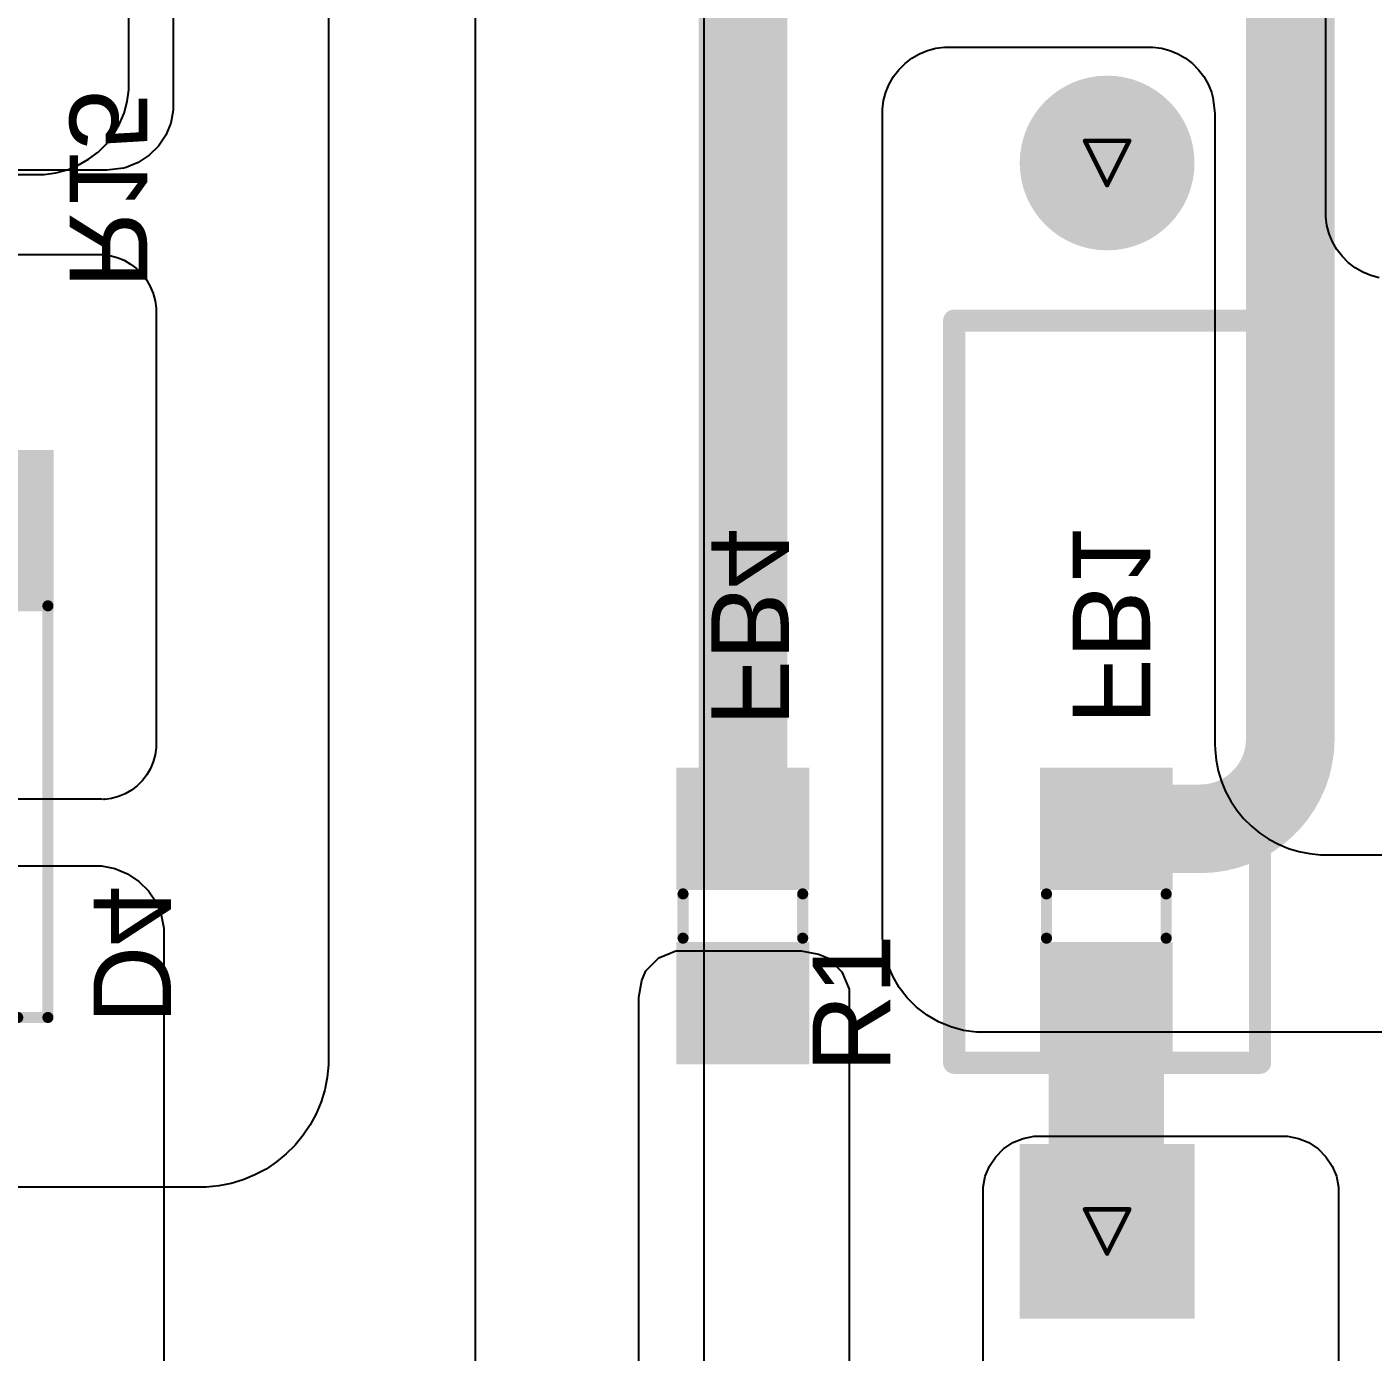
# Model space of a CAD drawing. Header units: inches. Extents: x 0 to 11.2, y -0.2 to 5.5.
# Drawn here: x 1.394 to 2.001, y 0.396 to 0.994 of the extents above; entities that cross this region are included whole.
import ezdxf

# ---------------------------------------------------------------- set-up
doc = ezdxf.new("R2010")
doc.units = ezdxf.units.IN
doc.header["$MEASUREMENT"] = 0
for name, color, linetype in [('Bottom Layer', 5, 'Continuous'), ('Bottom Overlay', 54, 'Continuous'), ('Bottom Paste', 16, 'Continuous'), ('Bottom Solder', 6, 'Continuous'), ('Drill Drawing', 1, 'Continuous'), ('Multi-Layer', 9, 'Continuous'), ('Pad Holes', 156, 'Continuous'), ('Top Layer', 1, 'Continuous'), ('Top Overlay', 2, 'Continuous'), ('Top Solder', 216, 'Continuous')]:
    doc.layers.add(name, color=color, linetype=linetype)
doc.styles.add('Arial', font='', dxfattribs={"height": 0.2})
doc.styles.get('Arial').set_extended_font_data('Arial')

# ---------------------------------------------------------------- blocks, each defined once
blk = doc.blocks.new('I___0805_B_3')
at = {"layer": 'Bottom Layer'}
for points in [[(-0.06299, 0.02598), (-0.01575, 0.02598), (-0.01575, -0.02598), (-0.06299, -0.02598)], [(0.01575, 0.02598), (0.06299, 0.02598), (0.06299, -0.02598), (0.01575, -0.02598)]]:
    blk.add_hatch(color=5, dxfattribs=at).paths.add_polyline_path(points)
at = {"layer": 'Bottom Paste'}
for points in [[(-0.06299, 0.02598), (-0.01575, 0.02598), (-0.01575, -0.02598), (-0.06299, -0.02598)], [(0.01575, 0.02598), (0.06299, 0.02598), (0.06299, -0.02598), (0.01575, -0.02598)]]:
    blk.add_hatch(color=16, dxfattribs=at).paths.add_polyline_path(points)
at = {"layer": 'Bottom Solder'}
for points in [[(-0.06699, 0.02998), (-0.01175, 0.02998), (-0.01175, -0.02998), (-0.06699, -0.02998)], [(0.01175, 0.02998), (0.06699, 0.02998), (0.06699, -0.02998), (0.01175, -0.02998)]]:
    blk.add_hatch(color=6, dxfattribs=at).paths.add_polyline_path(points)
at = {"layer": 'Bottom Overlay'}
for points in [[(-0.01, 0.027, 0.005, 0.005, 0), (0.01, 0.027, 0.005, 0.005, 0)], [(-0.01, -0.027, 0.005, 0.005, 0), (0.01, -0.027, 0.005, 0.005, 0)]]:
    blk.add_lwpolyline(points, format="xyseb", dxfattribs=at)
for points in [[(-0.01125, 0.027, 0.0025, 0.0025, 1), (-0.00875, 0.027, 0.0025, 0.0025, 1)], [(0.00875, 0.027, 0.0025, 0.0025, 1), (0.01125, 0.027, 0.0025, 0.0025, 1)], [(-0.01125, -0.027, 0.0025, 0.0025, 1), (-0.00875, -0.027, 0.0025, 0.0025, 1)], [(0.00875, -0.027, 0.0025, 0.0025, 1), (0.01125, -0.027, 0.0025, 0.0025, 1)]]:
    blk.add_lwpolyline(points, format="xyseb", close=True, dxfattribs=at)
blk = doc.blocks.new('I___0805_B_6')
at = {"layer": 'Bottom Layer'}
for points in [[(-0.06299, 0.02598), (-0.01575, 0.02598), (-0.01575, -0.02598), (-0.06299, -0.02598)], [(0.01575, 0.02598), (0.06299, 0.02598), (0.06299, -0.02598), (0.01575, -0.02598)]]:
    blk.add_hatch(color=5, dxfattribs=at).paths.add_polyline_path(points)
at = {"layer": 'Bottom Paste'}
for points in [[(-0.06299, 0.02598), (-0.01575, 0.02598), (-0.01575, -0.02598), (-0.06299, -0.02598)], [(0.01575, 0.02598), (0.06299, 0.02598), (0.06299, -0.02598), (0.01575, -0.02598)]]:
    blk.add_hatch(color=16, dxfattribs=at).paths.add_polyline_path(points)
at = {"layer": 'Bottom Solder'}
for points in [[(-0.06699, 0.02998), (-0.01175, 0.02998), (-0.01175, -0.02998), (-0.06699, -0.02998)], [(0.01175, 0.02998), (0.06699, 0.02998), (0.06699, -0.02998), (0.01175, -0.02998)]]:
    blk.add_hatch(color=6, dxfattribs=at).paths.add_polyline_path(points)
at = {"layer": 'Bottom Overlay'}
for points in [[(-0.01, 0.027, 0.005, 0.005, 0), (0.01, 0.027, 0.005, 0.005, 0)], [(-0.01, -0.027, 0.005, 0.005, 0), (0.01, -0.027, 0.005, 0.005, 0)]]:
    blk.add_lwpolyline(points, format="xyseb", dxfattribs=at)
for points in [[(-0.01125, 0.027, 0.0025, 0.0025, 1), (-0.00875, 0.027, 0.0025, 0.0025, 1)], [(0.00875, 0.027, 0.0025, 0.0025, 1), (0.01125, 0.027, 0.0025, 0.0025, 1)], [(-0.01125, -0.027, 0.0025, 0.0025, 1), (-0.00875, -0.027, 0.0025, 0.0025, 1)], [(0.00875, -0.027, 0.0025, 0.0025, 1), (0.01125, -0.027, 0.0025, 0.0025, 1)]]:
    blk.add_lwpolyline(points, format="xyseb", close=True, dxfattribs=at)
blk = doc.blocks.new('FMP200JR_52_1R_49')
at = {"layer": 'Bottom Layer'}
blk.add_hatch(color=5, dxfattribs=at).paths.add_polyline_path([(-0.27657, 0.03543), (-0.20571, 0.03543), (-0.20571, -0.03543), (-0.27657, -0.03543)])
h = blk.add_hatch(color=5, dxfattribs=at)
edge = h.paths.add_edge_path()
edge.add_arc((0.24114, 0), 0.03543, 0, 360)
at = {"layer": 'Bottom Solder'}
blk.add_hatch(color=6, dxfattribs=at).paths.add_polyline_path([(-0.28057, 0.03943), (-0.20171, 0.03943), (-0.20171, -0.03943), (-0.28057, -0.03943)])
h = blk.add_hatch(color=6, dxfattribs=at)
edge = h.paths.add_edge_path()
edge.add_arc((0.24114, 0), 0.03943, 0, 360)
at = {"layer": 'Multi-Layer'}
blk.add_hatch(color=9, dxfattribs=at).paths.add_polyline_path([(-0.27657, 0.03543), (-0.20571, 0.03543), (-0.20571, -0.03543), (-0.27657, -0.03543)])
h = blk.add_hatch(color=9, dxfattribs=at)
edge = h.paths.add_edge_path()
edge.add_arc((0.24114, 0), 0.03543, 0, 360)
at = {"layer": 'Pad Holes'}
h = blk.add_hatch(color=7, dxfattribs=at)
edge = h.paths.add_edge_path()
edge.add_arc((-0.24114, 0), 0.01969, 0, 360)
h = blk.add_hatch(color=7, dxfattribs=at)
edge = h.paths.add_edge_path()
edge.add_arc((0.24114, 0), 0.01969, 0, 360)
at = {"layer": 'Top Layer'}
blk.add_hatch(color=1, dxfattribs=at).paths.add_polyline_path([(-0.27657, 0.03543), (-0.20571, 0.03543), (-0.20571, -0.03543), (-0.27657, -0.03543)])
h = blk.add_hatch(color=1, dxfattribs=at)
edge = h.paths.add_edge_path()
edge.add_arc((0.24114, 0), 0.03543, 0, 360)
at = {"layer": 'Top Solder'}
blk.add_hatch(color=216, dxfattribs=at).paths.add_polyline_path([(-0.28057, 0.03943), (-0.20171, 0.03943), (-0.20171, -0.03943), (-0.28057, -0.03943)])
h = blk.add_hatch(color=216, dxfattribs=at)
edge = h.paths.add_edge_path()
edge.add_arc((0.24114, 0), 0.03943, 0, 360)
at = {"layer": 'Top Overlay'}
for points in [[(-0.165, 0.069, 0.01, 0.01, 0), (0.17, 0.069, 0.01, 0.01, 0)], [(-0.165, 0.069, 0.01, 0.01, 0), (-0.165, -0.069, 0.01, 0.01, 0)], [(0.17, 0.069, 0.01, 0.01, 0), (0.17, -0.069, 0.01, 0.01, 0)], [(-0.165, -0.069, 0.01, 0.01, 0), (0.17, -0.069, 0.01, 0.01, 0)]]:
    blk.add_lwpolyline(points, format="xyseb", dxfattribs=at)
for points in [[(-0.1675, 0.069, 0.005, 0.005, 1), (-0.1625, 0.069, 0.005, 0.005, 1)], [(-0.1675, 0.069, 0.005, 0.005, 1), (-0.1625, 0.069, 0.005, 0.005, 1)], [(0.1675, 0.069, 0.005, 0.005, 1), (0.1725, 0.069, 0.005, 0.005, 1)], [(0.1675, 0.069, 0.005, 0.005, 1), (0.1725, 0.069, 0.005, 0.005, 1)], [(-0.1675, -0.069, 0.005, 0.005, 1), (-0.1625, -0.069, 0.005, 0.005, 1)], [(-0.1675, -0.069, 0.005, 0.005, 1), (-0.1625, -0.069, 0.005, 0.005, 1)], [(0.1675, -0.069, 0.005, 0.005, 1), (0.1725, -0.069, 0.005, 0.005, 1)], [(0.1675, -0.069, 0.005, 0.005, 1), (0.1725, -0.069, 0.005, 0.005, 1)]]:
    blk.add_lwpolyline(points, format="xyseb", close=True, dxfattribs=at)
blk = doc.blocks.new('SMA_B_87')
at = {"layer": 'Bottom Layer'}
for points in [[(-0.12795, 0.03346), (-0.02953, 0.03346), (-0.02953, -0.03346), (-0.12795, -0.03346)], [(0.02953, 0.03346), (0.12795, 0.03346), (0.12795, -0.03346), (0.02953, -0.03346)]]:
    blk.add_hatch(color=5, dxfattribs=at).paths.add_polyline_path(points)
at = {"layer": 'Bottom Overlay'}
for points in [[(-0.175, -0.05598), (-0.12906, -0.05598), (-0.12906, 0.05597), (-0.175, 0.05597)], [(-0.12992, 0.03638), (-0.1022, 0.03638), (-0.1022, 0.05598), (-0.12992, 0.05598)], [(-0.12992, -0.05598), (-0.1022, -0.05598), (-0.1022, -0.03638), (-0.12992, -0.03638)]]:
    blk.add_hatch(color=54, dxfattribs=at).paths.add_polyline_path(points)
at = {"layer": 'Bottom Paste'}
for points in [[(-0.12795, 0.03346), (-0.02953, 0.03346), (-0.02953, -0.03346), (-0.12795, -0.03346)], [(0.02953, 0.03346), (0.12795, 0.03346), (0.12795, -0.03346), (0.02953, -0.03346)]]:
    blk.add_hatch(color=16, dxfattribs=at).paths.add_polyline_path(points)
at = {"layer": 'Bottom Solder'}
for points in [[(-0.13195, 0.03746), (-0.02553, 0.03746), (-0.02553, -0.03746), (-0.13195, -0.03746)], [(0.02553, 0.03746), (0.13195, 0.03746), (0.13195, -0.03746), (0.02553, -0.03746)]]:
    blk.add_hatch(color=6, dxfattribs=at).paths.add_polyline_path(points)
at = {"layer": 'Bottom Overlay'}
for points in [[(0.08115, 0.05345, 0.005, 0.005, 0), (-0.10465, 0.05345, 0.005, 0.005, 0)], [(0.08115, 0.03985, 0.005, 0.005, 0), (0.08115, 0.05345, 0.005, 0.005, 0)], [(0.08115, -0.05345, 0.005, 0.005, 0), (0.08115, -0.03985, 0.005, 0.005, 0)], [(0.08115, -0.05345, 0.005, 0.005, 0), (-0.10465, -0.05345, 0.005, 0.005, 0)]]:
    blk.add_lwpolyline(points, format="xyseb", dxfattribs=at)
for points in [[(-0.1059, 0.05345, 0.0025, 0.0025, 1), (-0.1034, 0.05345, 0.0025, 0.0025, 1)], [(0.0799, 0.05345, 0.0025, 0.0025, 1), (0.0824, 0.05345, 0.0025, 0.0025, 1)], [(0.0799, 0.05345, 0.0025, 0.0025, 1), (0.0824, 0.05345, 0.0025, 0.0025, 1)], [(0.0799, 0.03985, 0.0025, 0.0025, 1), (0.0824, 0.03985, 0.0025, 0.0025, 1)], [(0.0799, -0.03985, 0.0025, 0.0025, 1), (0.0824, -0.03985, 0.0025, 0.0025, 1)], [(-0.1059, -0.05345, 0.0025, 0.0025, 1), (-0.1034, -0.05345, 0.0025, 0.0025, 1)], [(0.0799, -0.05345, 0.0025, 0.0025, 1), (0.0824, -0.05345, 0.0025, 0.0025, 1)], [(0.0799, -0.05345, 0.0025, 0.0025, 1), (0.0824, -0.05345, 0.0025, 0.0025, 1)]]:
    blk.add_lwpolyline(points, format="xyseb", close=True, dxfattribs=at)

msp = doc.modelspace()

# ---------------------------------------------------------------- hatches: boundary and pattern name
at = {"layer": 'Bottom Layer'}
msp.add_hatch(color=5, dxfattribs=at).paths.add_polyline_path([(1.85502, 0.45), (1.90698, 0.45), (1.90698, 0.57662), (1.85502, 0.57662)])

# ---------------------------------------------------------------- linework, layer by layer
for p, q in [((1.46, 1.065), (1.46, 0.95905)), ((1.46, 0.9561), (1.45885, 0.9503)), ((1.46, 0.95905), (1.46, 0.9561)), ((1.45885, 0.9503), (1.45659, 0.94484)), ((1.45659, 0.94484), (1.4533, 0.93993)), ((1.44912, 0.93575), (1.44421, 0.93247)), ((1.4533, 0.93993), (1.44912, 0.93575)), ((1.43762, 0.92998), (1.43, 0.92905)), ((1.43875, 0.93021), (1.43762, 0.92998)), ((1.44421, 0.93247), (1.43875, 0.93021)), ((1.43, 0.92905), (1.2575, 0.92906)), ((1.31979, 0.891), (1.42799, 0.891)), ((1.42799, 0.891), (1.43136, 0.89056)), ((1.43136, 0.89056), (1.43465, 0.88968)), ((1.43465, 0.88968), (1.43779, 0.88837)), ((1.43779, 0.88837), (1.44073, 0.88667)), ((1.44073, 0.88667), (1.44343, 0.8846)), ((1.44343, 0.8846), (1.44584, 0.8822)), ((1.44584, 0.8822), (1.44791, 0.8795)), ((1.44791, 0.8795), (1.44961, 0.87656)), ((1.44961, 0.87656), (1.45091, 0.87342)), ((1.45091, 0.87342), (1.45179, 0.87013)), ((1.45179, 0.87013), (1.45223, 0.86676)), ((1.45223, 0.86676), (1.45223, 0.66836)), ((1.45223, 0.66836), (1.4518, 0.66511)), ((1.4518, 0.66511), (1.45096, 0.66195)), ((1.44806, 0.65608), (1.44607, 0.65348)), ((1.4497, 0.65892), (1.44806, 0.65608)), ((1.45096, 0.66195), (1.4497, 0.65892)), ((1.44375, 0.65116), (1.44115, 0.64917)), ((1.44607, 0.65348), (1.44375, 0.65116)), ((1.42765, 0.64509), (1.32769, 0.64509)), ((1.42824, 0.64505), (1.42765, 0.64509)), ((1.42884, 0.64507), (1.42824, 0.64505)), ((1.42913, 0.64503), (1.42884, 0.64507)), ((1.43212, 0.64543), (1.42913, 0.64503)), ((1.43528, 0.64628), (1.43212, 0.64543)), ((1.43831, 0.64753), (1.43528, 0.64628)), ((1.44115, 0.64917), (1.43831, 0.64753)), ((1.32769, 0.615), (1.42765, 0.615)), ((1.42765, 0.615), (1.43368, 0.6138)), ((1.43368, 0.6138), (1.43936, 0.61145)), ((1.43936, 0.61145), (1.44447, 0.60803)), ((1.44447, 0.60803), (1.44882, 0.60369)), ((1.44882, 0.60369), (1.45223, 0.59858)), ((1.45223, 0.59858), (1.45458, 0.5929)), ((1.45458, 0.5929), (1.45578, 0.58687)), ((1.45578, 0.58687), (1.45578, 0.5838)), ((1.45578, 0.5838), (1.45578, 0.5838)), ((1.45578, 0.5838), (1.45578, 0.15378)), ((1.67323, 0.5676), (1.67909, 0.57345)), ((1.67909, 0.57345), (1.68674, 0.57662)), ((1.68674, 0.57662), (1.69088, 0.57662)), ((1.69088, 0.57662), (1.73584, 0.57662)), ((1.73584, 0.57662), (1.74338, 0.57662)), ((1.74338, 0.57662), (1.74338, 0.57662)), ((1.74338, 0.57662), (1.75114, 0.57519)), ((1.75114, 0.57519), (1.75563, 0.57333)), ((1.75563, 0.57333), (1.76171, 0.56725)), ((1.67143, 0.56324), (1.67323, 0.5676)), ((1.76171, 0.56725), (1.765, 0.5593)), ((1.67006, 0.55581), (1.67143, 0.56324)), ((1.765, 0.5593), (1.765, 0.555)), ((1.67006, 0.26709), (1.67006, 0.55581)), ((1.67006, 0.55581), (1.67006, 0.55581)), ((1.765, 0.555), (1.765, 0.335))]:
    msp.add_line(p, q, dxfattribs=at)
for points in [[(1.964, 0.67236, 0.04, 0.04, 0), (1.964, 1.41438, 0.04, 0.04, 0)], [(1.717, 0.63174, 0.04, 0.04, 0), (1.717, 1.33985, 0.04, 0.04, 0)], [(1.964, 0.67236, 0.04, 0.04, -0.414214), (1.92338, 0.63174, 0.04, 0.04, 0)], [(1.88135, 0.63174, 0.04, 0.04, 0), (1.92338, 0.63174, 0.04, 0.04, 0)]]:
    msp.add_lwpolyline(points, format="xyseb", dxfattribs=at)
for points in [[(1.954, 0.67236, 0.02, 0.02, 1), (1.974, 0.67236, 0.02, 0.02, 1)], [(1.954, 0.67236, 0.02, 0.02, 1), (1.974, 0.67236, 0.02, 0.02, 1)], [(1.707, 0.63174, 0.02, 0.02, 1), (1.727, 0.63174, 0.02, 0.02, 1)], [(1.87135, 0.63174, 0.02, 0.02, 1), (1.89135, 0.63174, 0.02, 0.02, 1)], [(1.91338, 0.63174, 0.02, 0.02, 1), (1.93338, 0.63174, 0.02, 0.02, 1)], [(1.91338, 0.63174, 0.02, 0.02, 1), (1.93338, 0.63174, 0.02, 0.02, 1)]]:
    msp.add_lwpolyline(points, format="xyseb", close=True, dxfattribs=at)
at = {"layer": 'Drill Drawing'}
for points in [[(1.87135, 0.94228, 0.002, 0.002, 0), (1.89135, 0.94228, 0.002, 0.002, 0)], [(1.87135, 0.94228, 0.002, 0.002, 0), (1.88135, 0.92228, 0.002, 0.002, 0)], [(1.88135, 0.92228, 0.002, 0.002, 0), (1.89135, 0.94228, 0.002, 0.002, 0)], [(1.87135, 0.46, 0.002, 0.002, 0), (1.89135, 0.46, 0.002, 0.002, 0)], [(1.87135, 0.46, 0.002, 0.002, 0), (1.88135, 0.44, 0.002, 0.002, 0)], [(1.88135, 0.44, 0.002, 0.002, 0), (1.89135, 0.46, 0.002, 0.002, 0)]]:
    msp.add_lwpolyline(points, format="xyseb", dxfattribs=at)
for points in [[(1.87085, 0.94228, 0.001, 0.001, 1), (1.87185, 0.94228, 0.001, 0.001, 1)], [(1.87085, 0.94228, 0.001, 0.001, 1), (1.87185, 0.94228, 0.001, 0.001, 1)], [(1.89085, 0.94228, 0.001, 0.001, 1), (1.89185, 0.94228, 0.001, 0.001, 1)], [(1.89085, 0.94228, 0.001, 0.001, 1), (1.89185, 0.94228, 0.001, 0.001, 1)], [(1.88085, 0.92228, 0.001, 0.001, 1), (1.88185, 0.92228, 0.001, 0.001, 1)], [(1.88085, 0.92228, 0.001, 0.001, 1), (1.88185, 0.92228, 0.001, 0.001, 1)], [(1.87085, 0.46, 0.001, 0.001, 1), (1.87185, 0.46, 0.001, 0.001, 1)], [(1.87085, 0.46, 0.001, 0.001, 1), (1.87185, 0.46, 0.001, 0.001, 1)], [(1.89085, 0.46, 0.001, 0.001, 1), (1.89185, 0.46, 0.001, 0.001, 1)], [(1.89085, 0.46, 0.001, 0.001, 1), (1.89185, 0.46, 0.001, 0.001, 1)], [(1.88085, 0.44, 0.001, 0.001, 1), (1.88185, 0.44, 0.001, 0.001, 1)], [(1.88085, 0.44, 0.001, 0.001, 1), (1.88185, 0.44, 0.001, 0.001, 1)]]:
    msp.add_lwpolyline(points, format="xyseb", close=True, dxfattribs=at)
at = {"layer": 'Top Layer'}
for p, q in [((1.44, 0.968), (1.44, 1.47)), ((1.53, 1.42), (1.53, 0.97077)), ((1.59636, 0.25536), (1.59636, 1.35617)), ((1.69935, 1.29395), (1.69935, 0.169)), ((1.98, 0.91), (1.98, 1.16)), ((1.80033, 0.98304), (1.80413, 0.98405)), ((1.80413, 0.98405), (1.80803, 0.98457)), ((1.80803, 0.98457), (1.81, 0.98457)), ((1.81, 0.98457), (1.81, 0.98457)), ((1.81, 0.98457), (1.9, 0.98457)), ((1.9, 0.98457), (1.90197, 0.98457)), ((1.90197, 0.98457), (1.90586, 0.98405)), ((1.90586, 0.98405), (1.90966, 0.98304)), ((1.79018, 0.97717), (1.7933, 0.97957)), ((1.7933, 0.97957), (1.7967, 0.98153)), ((1.7967, 0.98153), (1.80033, 0.98304)), ((1.90966, 0.98304), (1.9133, 0.98153)), ((1.9133, 0.98153), (1.9167, 0.97957)), ((1.9167, 0.97957), (1.91982, 0.97717)), ((1.785, 0.97127), (1.78739, 0.97439)), ((1.78739, 0.97439), (1.79018, 0.97717)), ((1.91982, 0.97717), (1.9226, 0.97439)), ((1.9226, 0.97439), (1.925, 0.97127)), ((1.43991, 0.96532), (1.44, 0.968)), ((1.53, 0.97077), (1.53, 0.528)), ((1.78153, 0.96423), (1.78303, 0.96786)), ((1.78303, 0.96786), (1.785, 0.97127)), ((1.925, 0.97127), (1.92696, 0.96787)), ((1.92696, 0.96787), (1.92847, 0.96423)), ((1.43783, 0.95484), (1.43921, 0.96001)), ((1.43921, 0.96001), (1.43991, 0.96532)), ((1.78, 0.95653), (1.78051, 0.96043)), ((1.78051, 0.96043), (1.78153, 0.96423)), ((1.92847, 0.96423), (1.92909, 0.96191)), ((1.92909, 0.96191), (1.93, 0.95457)), ((1.43578, 0.94989), (1.43783, 0.95484)), ((1.78, 0.95457), (1.78, 0.95653)), ((1.78, 0.5854), (1.78, 0.95457)), ((1.93, 0.95457), (1.93, 0.95457)), ((1.93, 0.95457), (1.93, 0.95457)), ((1.93, 0.95457), (1.93, 0.95457)), ((1.93, 0.95457), (1.93, 0.88457)), ((1.4331, 0.94525), (1.43578, 0.94989)), ((1.42984, 0.941), (1.4331, 0.94525)), ((1.4218, 0.93396), (1.42605, 0.93722)), ((1.42605, 0.93722), (1.42984, 0.941)), ((1.41222, 0.92923), (1.41716, 0.93128)), ((1.41716, 0.93128), (1.4218, 0.93396)), ((1.311, 0.92705), (1.39905, 0.92705)), ((1.39905, 0.92705), (1.40173, 0.92714)), ((1.40173, 0.92714), (1.40704, 0.92784)), ((1.40704, 0.92784), (1.41222, 0.92923)), ((1.98, 0.90803), (1.98, 0.91)), ((1.98051, 0.90413), (1.98, 0.90803)), ((1.98153, 0.90034), (1.98051, 0.90413)), ((1.98304, 0.8967), (1.98153, 0.90034)), ((1.985, 0.8933), (1.98304, 0.8967)), ((1.9874, 0.89018), (1.985, 0.8933)), ((1.99018, 0.8874), (1.9874, 0.89018)), ((1.9933, 0.885), (1.99018, 0.8874)), ((1.93, 0.88457), (1.93, 0.67)), ((1.9967, 0.88304), (1.9933, 0.885)), ((2.00034, 0.88153), (1.9967, 0.88304)), ((2.00413, 0.88051), (2.00034, 0.88153)), ((1.93, 0.67), (1.93006, 0.66755)), ((1.93006, 0.66755), (1.93054, 0.66266)), ((1.93054, 0.66266), (1.9315, 0.65785)), ((1.9315, 0.65785), (1.93292, 0.65316)), ((1.93292, 0.65316), (1.9348, 0.64862)), ((1.9348, 0.64862), (1.93711, 0.64429)), ((1.93711, 0.64429), (1.93984, 0.64021)), ((1.93984, 0.64021), (1.94295, 0.63642)), ((1.94295, 0.63642), (1.94642, 0.63295)), ((1.94642, 0.63295), (1.95021, 0.62984)), ((1.95021, 0.62984), (1.95429, 0.62711)), ((1.95429, 0.62711), (1.95862, 0.6248)), ((1.95862, 0.6248), (1.96315, 0.62292)), ((1.96315, 0.62292), (1.96785, 0.6215)), ((1.96785, 0.6215), (1.97266, 0.62054)), ((1.97266, 0.62054), (1.97755, 0.62006)), ((1.97755, 0.62006), (1.98, 0.62)), ((1.98, 0.62), (2.61326, 0.62)), ((1.78, 0.58243), (1.78, 0.5854)), ((1.78078, 0.57653), (1.78, 0.58243)), ((1.78232, 0.57078), (1.78078, 0.57653)), ((1.78459, 0.56528), (1.78232, 0.57078)), ((1.78757, 0.56012), (1.78459, 0.56528)), ((1.79119, 0.5554), (1.78757, 0.56012)), ((1.7954, 0.55119), (1.79119, 0.5554)), ((1.80012, 0.54757), (1.7954, 0.55119)), ((1.80528, 0.54459), (1.80012, 0.54757)), ((1.81078, 0.54232), (1.80528, 0.54459)), ((1.81653, 0.54078), (1.81078, 0.54232)), ((1.82243, 0.54), (1.81653, 0.54078)), ((1.8254, 0.54), (1.82243, 0.54)), ((2.36048, 0.54), (1.8254, 0.54)), ((1.53, 0.52515), (1.52944, 0.51948)), ((1.53, 0.528), (1.53, 0.52515)), ((1.52944, 0.51948), (1.52833, 0.51389)), ((1.52833, 0.51389), (1.52668, 0.50844)), ((1.52668, 0.50844), (1.5245, 0.50317)), ((1.52181, 0.49814), (1.51864, 0.49341)), ((1.5245, 0.50317), (1.52181, 0.49814)), ((1.51864, 0.49341), (1.51503, 0.489)), ((1.83886, 0.49009), (1.84352, 0.49202)), ((1.84352, 0.49202), (1.84846, 0.493)), ((1.84846, 0.493), (1.96273, 0.493)), ((1.96273, 0.493), (1.96767, 0.49202)), ((1.96767, 0.49202), (1.97233, 0.49009)), ((1.51503, 0.489), (1.511, 0.48497)), ((1.83111, 0.48373), (1.83467, 0.48729)), ((1.83467, 0.48729), (1.83886, 0.49009)), ((1.97233, 0.49009), (1.97652, 0.48729)), ((1.97652, 0.48729), (1.98008, 0.48373)), ((1.50659, 0.48136), (1.50185, 0.47819)), ((1.511, 0.48497), (1.50659, 0.48136)), ((1.82831, 0.47954), (1.83111, 0.48373)), ((1.98008, 0.48373), (1.98288, 0.47954)), ((1.49683, 0.4755), (1.49156, 0.47332)), ((1.50185, 0.47819), (1.49683, 0.4755)), ((1.8254, 0.46995), (1.82639, 0.47489)), ((1.82639, 0.47489), (1.82831, 0.47954)), ((1.98288, 0.47954), (1.98481, 0.47489)), ((1.98481, 0.47489), (1.98579, 0.46995)), ((1.472, 0.47), (1.068, 0.47)), ((1.47485, 0.47), (1.472, 0.47)), ((1.48052, 0.47056), (1.47485, 0.47)), ((1.48611, 0.47167), (1.48052, 0.47056)), ((1.49156, 0.47332), (1.48611, 0.47167)), ((1.8254, 0.46743), (1.8254, 0.46995)), ((1.98579, 0.46995), (1.98579, 0.46743)), ((1.8254, 0.09677), (1.8254, 0.46743)), ((1.98579, 0.46743), (1.98579, 0.09654))]:
    msp.add_line(p, q, dxfattribs=at)

# ---------------------------------------------------------------- block references
for name, p, rotation in [('FMP200JR_52_1R_49', (1.88135, 0.69114), 90), ('SMA_B_87', (1.35, 0.62774), 270), ('I___0805_B_3', (1.717, 0.59237), 90), ('I___0805_B_6', (1.881, 0.59237), 90)]:
    msp.add_blockref(name, p, dxfattribs=dict(rotation=rotation))

# ---------------------------------------------------------------- texts
at = {"layer": 'Bottom Overlay', "style": 'Arial', "text_generation_flag": 2}
for s, p in [('R15', (1.41326, 0.87566)), ('FB4', (1.70279, 0.6779)), ('FB1', (1.86579, 0.67873)), ('D4', (1.42404, 0.54365))]:
    msp.add_text(s, height=0.035, rotation=270, dxfattribs=at).set_placement(p)
at = {"layer": 'Top Overlay', "style": 'Arial'}
msp.add_text('R1', height=0.035, rotation=90, dxfattribs=at).set_placement((1.78349, 0.52167))

doc.saveas('drawing.dxf')
